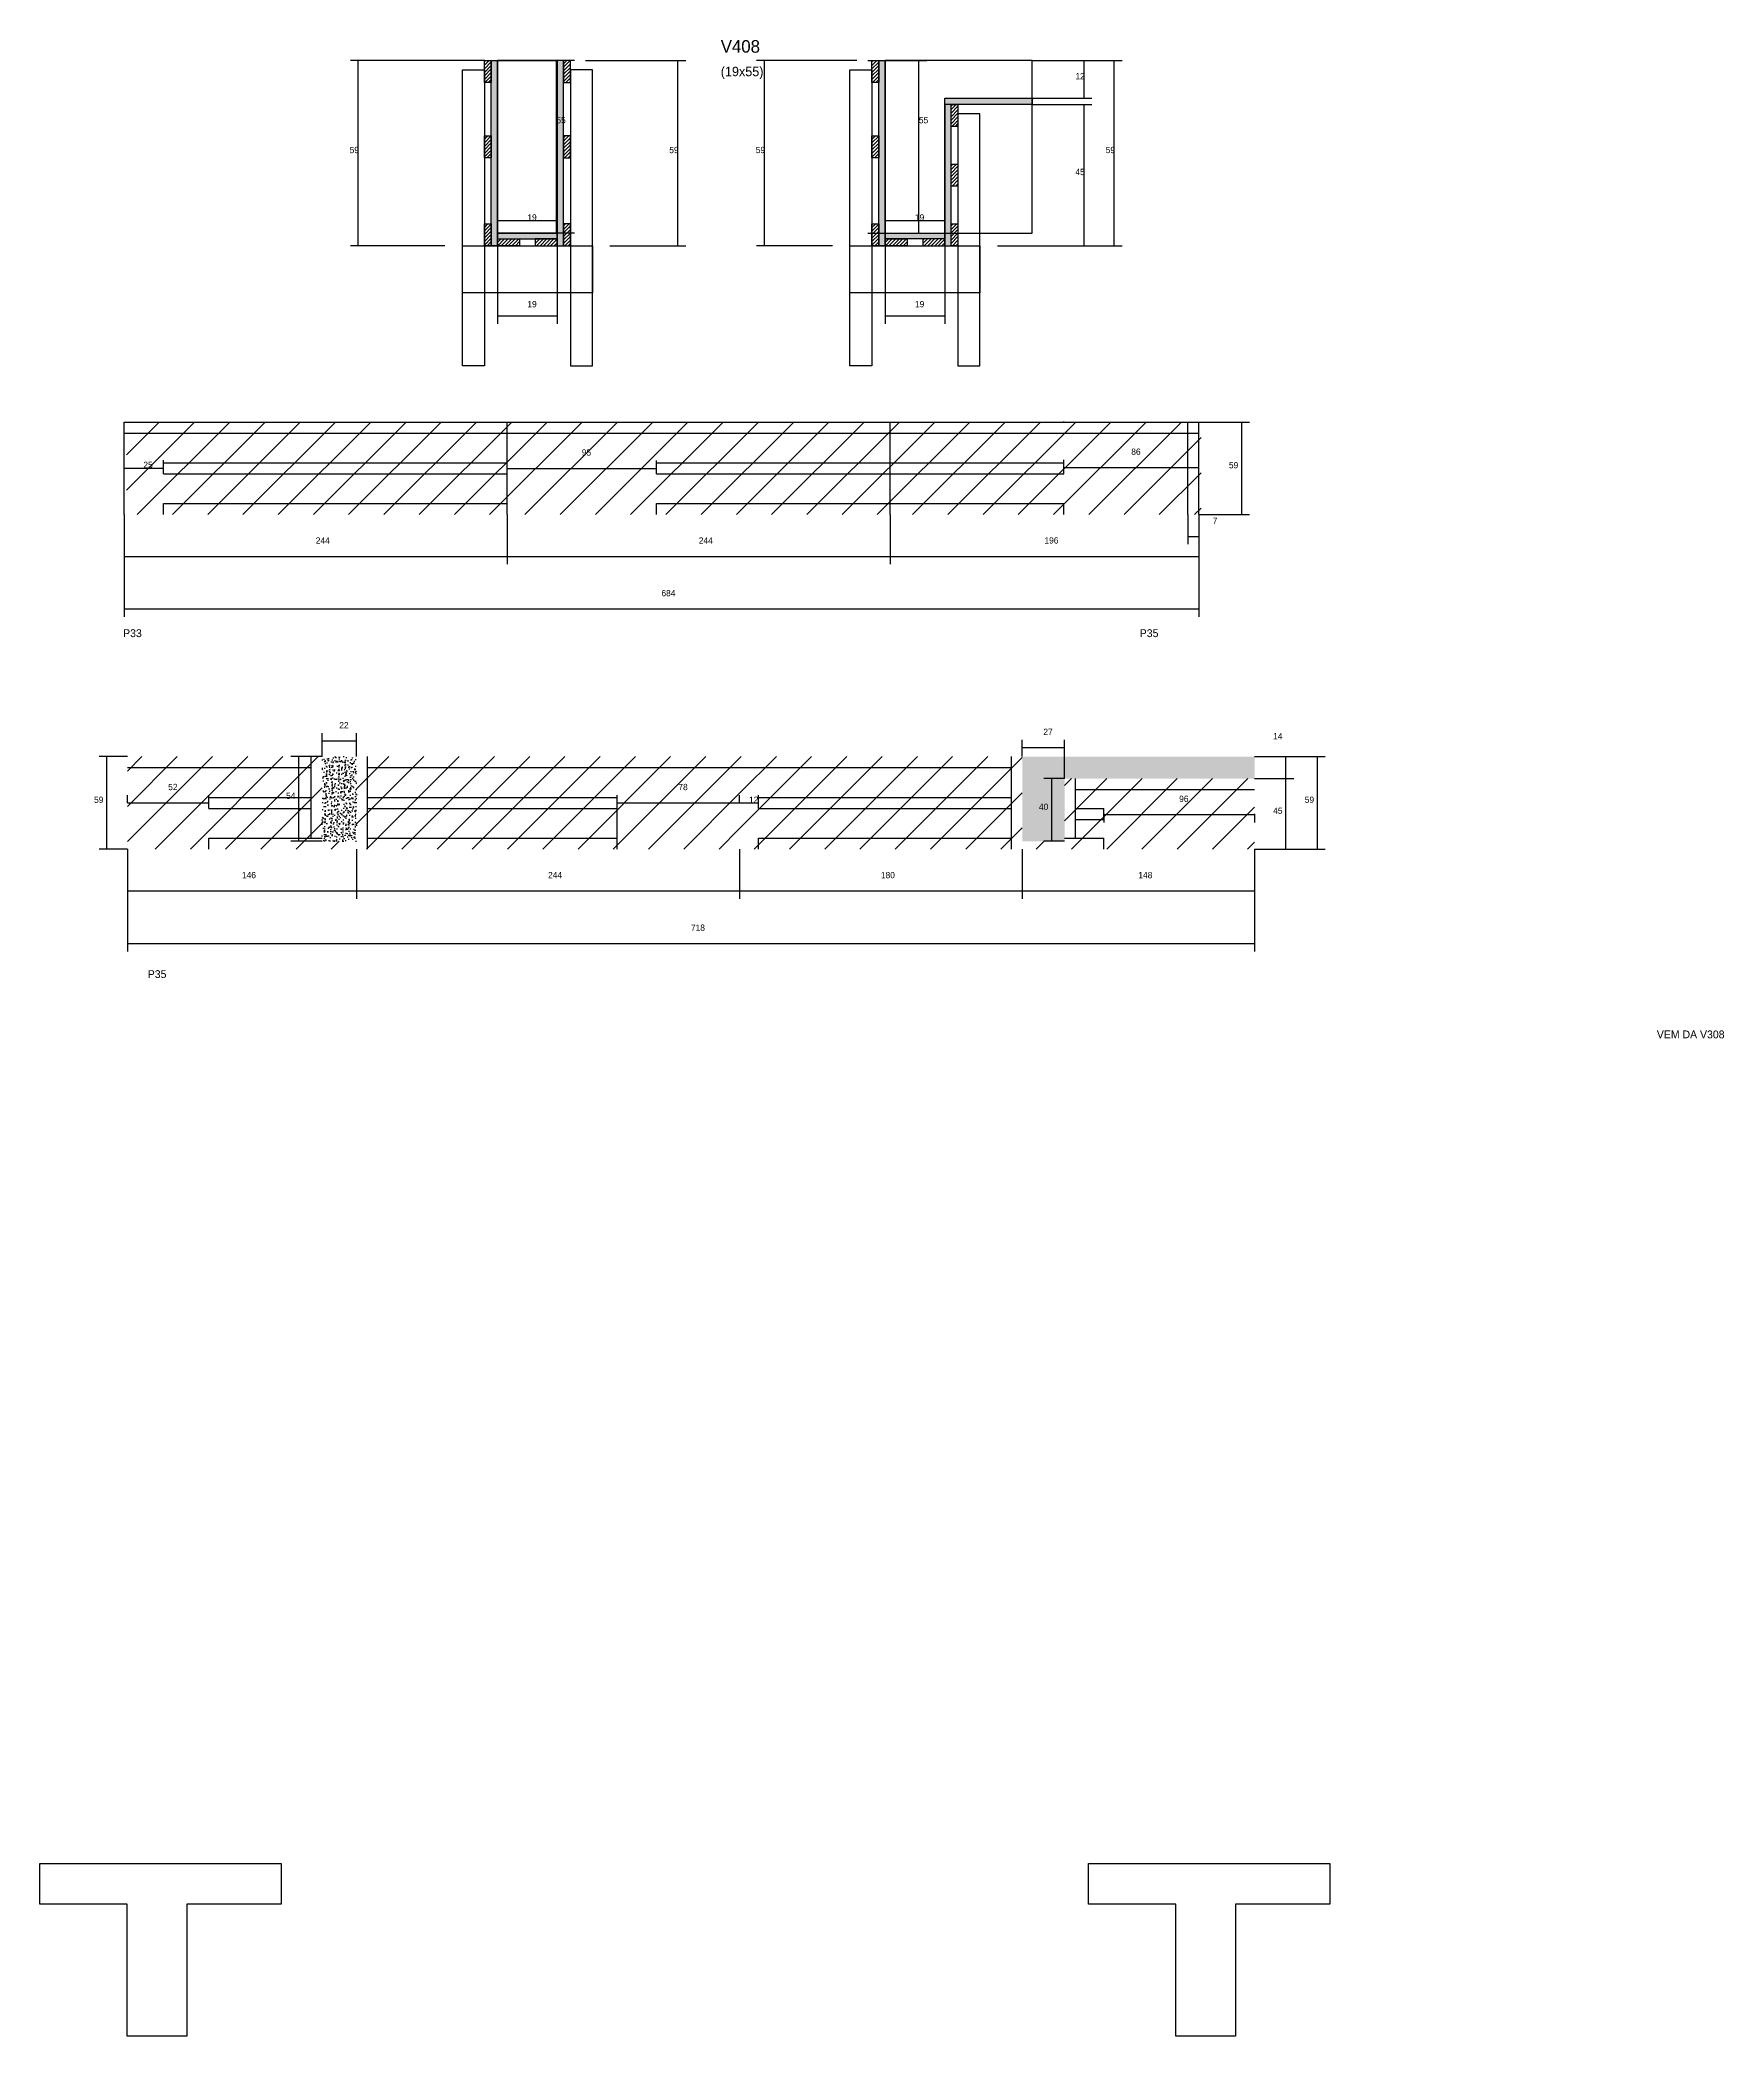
# Model space of a CAD drawing. Header units: metres. Extents: x 7135 to 9192, y 3328 to 4600.
# Drawn here: x 8119 to 9192, y 3328 to 4600 of the extents above; entities that cross this region are included whole.
import ezdxf

# ---------------------------------------------------------------- set-up
doc = ezdxf.new("R2010")
doc.units = ezdxf.units.M
for name, color, linetype in [('CONCRETO', 251, 'Continuous'), ('COTA', 241, 'Continuous'), ('Cota Seção (2x)', 4, 'Continuous'), ('Hachura', 253, 'Continuous'), ('Madeira', 126, 'Continuous'), ('NOMENCLATURA', 7, 'Continuous'), ('Painéis', 200, 'Continuous'), ('REAPROVEITAMENTO', 251, 'Continuous'), ('SARR_2.2x7', 40, 'Continuous'), ('SARR_3.5x7', 81, 'Continuous'), ('Texto Seção', 7, 'Continuous')]:
    doc.layers.add(name, color=color, linetype=linetype)

msp = doc.modelspace()

# ---------------------------------------------------------------- hatches: boundary and pattern name
at = {"layer": 'COTA'}
h = msp.add_hatch(dxfattribs=at)
h.set_pattern_fill('AR-CONC', scale=0.03)
h.paths.add_polyline_path([(8320.8, 4089), (8320.8, 4143), (8320.8, 4143), (8298.8, 4143), (8298.8, 4143), (8298.8, 4089), (8298.8, 4089), (8320.8, 4089)])
h = msp.add_hatch(dxfattribs=at)
h.set_pattern_fill('AR-CONC', scale=0.03)
h.paths.add_polyline_path([(8771.8, 4089), (8771.8, 4129), (8771.8, 4129), (8892.8, 4129), (8892.8, 4129), (8892.8, 4143), (8892.8, 4143), (8744.8, 4143), (8744.8, 4143), (8744.8, 4089), (8744.8, 4089), (8771.8, 4089)])
at = {"layer": 'Hachura'}
h = msp.add_hatch(dxfattribs=at)
h.set_pattern_fill('ANSI31', scale=0.5)
h.paths.add_polyline_path([(8406.6, 4572.4), (8402.2, 4572.4), (8402.2, 4572.4), (8402.2, 4586.4), (8402.2, 4586.4), (8406.6, 4586.4), (8406.6, 4586.4), (8406.6, 4572.4)])
h = msp.add_hatch(color=8, dxfattribs=at)
h.dxf.hatch_style = 1
h.paths.add_polyline_path([(8406.6, 4586.4), (8410.6, 4586.4), (8410.6, 4586.4), (8410.6, 4468.4), (8410.6, 4468.4), (8406.6, 4468.4), (8406.6, 4468.4), (8406.6, 4586.4)])
h = msp.add_hatch(color=8, dxfattribs=at)
h.dxf.hatch_style = 1
h.paths.add_polyline_path([(8452.6, 4586.4), (8448.6, 4586.4), (8448.6, 4586.4), (8448.6, 4468.4), (8448.6, 4468.4), (8452.6, 4468.4), (8452.6, 4468.4), (8452.6, 4586.4)])
h = msp.add_hatch(dxfattribs=at)
h.set_pattern_fill('ANSI31', scale=0.5)
h.paths.add_polyline_path([(8452.6, 4572.4), (8457, 4572.4), (8457, 4572.4), (8457, 4586.4), (8457, 4586.4), (8452.6, 4586.4), (8452.6, 4586.4), (8452.6, 4572.4)])
h = msp.add_hatch(dxfattribs=at)
h.set_pattern_fill('ANSI31', scale=0.5)
h.paths.add_polyline_path([(8653.5, 4572.4), (8649.1, 4572.4), (8649.1, 4572.4), (8649.1, 4586.4), (8649.1, 4586.4), (8653.5, 4586.4), (8653.5, 4586.4), (8653.5, 4572.4)])
h = msp.add_hatch(color=8, dxfattribs=at)
h.dxf.hatch_style = 1
h.paths.add_polyline_path([(8653.5, 4586.4), (8657.5, 4586.4), (8657.5, 4586.4), (8657.5, 4468.4), (8657.5, 4468.4), (8653.5, 4468.4), (8653.5, 4468.4), (8653.5, 4586.4)])
h = msp.add_hatch(color=8, dxfattribs=at)
h.dxf.hatch_style = 1
h.paths.add_polyline_path([(8695.5, 4558.4), (8695.5, 4562.4), (8695.5, 4562.4), (8751.1, 4562.4), (8751.1, 4562.4), (8751.1, 4558.4), (8751.1, 4558.4), (8695.5, 4558.4)])
h = msp.add_hatch(color=8, dxfattribs=at)
h.dxf.hatch_style = 1
h.paths.add_polyline_path([(8699.5, 4558.4), (8695.5, 4558.4), (8695.5, 4558.4), (8695.5, 4468.4), (8695.5, 4468.4), (8699.5, 4468.4), (8699.5, 4468.4), (8699.5, 4558.4)])
h = msp.add_hatch(dxfattribs=at)
h.set_pattern_fill('ANSI31', scale=0.5)
h.paths.add_polyline_path([(8703.9, 4544.4), (8699.5, 4544.4), (8699.5, 4544.4), (8699.5, 4558.4), (8699.5, 4558.4), (8703.9, 4558.4), (8703.9, 4558.4), (8703.9, 4544.4)])
h = msp.add_hatch(dxfattribs=at)
h.set_pattern_fill('ANSI31', scale=0.5)
h.paths.add_polyline_path([(8406.6, 4524.4), (8402.2, 4524.4), (8402.2, 4524.4), (8402.2, 4538.4), (8402.2, 4538.4), (8406.6, 4538.4), (8406.6, 4538.4), (8406.6, 4524.4)])
h = msp.add_hatch(dxfattribs=at)
h.set_pattern_fill('ANSI31', scale=0.5)
h.paths.add_polyline_path([(8452.6, 4524.4), (8457, 4524.4), (8457, 4524.4), (8457, 4538.4), (8457, 4538.4), (8452.6, 4538.4), (8452.6, 4538.4), (8452.6, 4524.4)])
h = msp.add_hatch(dxfattribs=at)
h.set_pattern_fill('ANSI31', scale=0.5)
h.paths.add_polyline_path([(8653.5, 4524.4), (8649.1, 4524.4), (8649.1, 4524.4), (8649.1, 4538.4), (8649.1, 4538.4), (8653.5, 4538.4), (8653.5, 4538.4), (8653.5, 4524.4)])
h = msp.add_hatch(dxfattribs=at)
h.set_pattern_fill('ANSI31', scale=0.5)
h.paths.add_polyline_path([(8703.9, 4506.4), (8699.5, 4506.4), (8699.5, 4506.4), (8699.5, 4520.4), (8699.5, 4520.4), (8703.9, 4520.4), (8703.9, 4520.4), (8703.9, 4506.4)])
h = msp.add_hatch(dxfattribs=at)
h.set_pattern_fill('ANSI31', scale=0.5)
h.paths.add_polyline_path([(8406.6, 4468.4), (8402.2, 4468.4), (8402.2, 4468.4), (8402.2, 4482.4), (8402.2, 4482.4), (8406.6, 4482.4), (8406.6, 4482.4), (8406.6, 4468.4)])
h = msp.add_hatch(color=8, dxfattribs=at)
h.dxf.hatch_style = 1
h.paths.add_polyline_path([(8448.6, 4472.8), (8448.6, 4476.4), (8448.6, 4476.4), (8410.6, 4476.4), (8410.6, 4476.4), (8410.6, 4472.8), (8410.6, 4472.8), (8448.6, 4472.8)])
h = msp.add_hatch(dxfattribs=at)
h.set_pattern_fill('ANSI31', scale=0.5)
h.paths.add_polyline_path([(8452.6, 4468.4), (8457, 4468.4), (8457, 4468.4), (8457, 4482.4), (8457, 4482.4), (8452.6, 4482.4), (8452.6, 4482.4), (8452.6, 4468.4)])
h = msp.add_hatch(dxfattribs=at)
h.set_pattern_fill('ANSI31', scale=0.5)
h.paths.add_polyline_path([(8653.5, 4468.4), (8649.1, 4468.4), (8649.1, 4468.4), (8649.1, 4482.4), (8649.1, 4482.4), (8653.5, 4482.4), (8653.5, 4482.4), (8653.5, 4468.4)])
h = msp.add_hatch(color=8, dxfattribs=at)
h.dxf.hatch_style = 1
h.paths.add_polyline_path([(8657.5, 4472.8), (8657.5, 4476.4), (8657.5, 4476.4), (8695.5, 4476.4), (8695.5, 4476.4), (8695.5, 4472.8), (8695.5, 4472.8), (8657.5, 4472.8)])
h = msp.add_hatch(dxfattribs=at)
h.set_pattern_fill('ANSI31', scale=0.5)
h.paths.add_polyline_path([(8703.9, 4468.4), (8699.5, 4468.4), (8699.5, 4468.4), (8699.5, 4482.4), (8699.5, 4482.4), (8703.9, 4482.4), (8703.9, 4482.4), (8703.9, 4468.4)])
h = msp.add_hatch(dxfattribs=at)
h.set_pattern_fill('ANSI31', scale=0.5)
h.paths.add_polyline_path([(8410.6, 4468.4), (8410.6, 4472.8), (8410.6, 4472.8), (8424.6, 4472.8), (8424.6, 4472.8), (8424.6, 4468.4), (8424.6, 4468.4), (8410.6, 4468.4)])
h = msp.add_hatch(dxfattribs=at)
h.set_pattern_fill('ANSI31', scale=0.5)
h.paths.add_polyline_path([(8448.6, 4468.4), (8448.6, 4472.8), (8448.6, 4472.8), (8434.6, 4472.8), (8434.6, 4472.8), (8434.6, 4468.4), (8434.6, 4468.4), (8448.6, 4468.4)])
h = msp.add_hatch(dxfattribs=at)
h.set_pattern_fill('ANSI31', scale=0.5)
h.paths.add_polyline_path([(8657.5, 4468.4), (8657.5, 4472.8), (8657.5, 4472.8), (8671.5, 4472.8), (8671.5, 4472.8), (8671.5, 4468.4), (8671.5, 4468.4), (8657.5, 4468.4)])
h = msp.add_hatch(dxfattribs=at)
h.set_pattern_fill('ANSI31', scale=0.5)
h.paths.add_polyline_path([(8695.5, 4468.4), (8695.5, 4472.8), (8695.5, 4472.8), (8681.5, 4472.8), (8681.5, 4472.8), (8681.5, 4468.4), (8681.5, 4468.4), (8695.5, 4468.4)])
at = {"layer": 'REAPROVEITAMENTO'}
h = msp.add_hatch(dxfattribs=at)
h.set_pattern_fill('ANSI31', scale=5)
h.paths.add_polyline_path([(8858.8, 4297.1), (8858.8, 4356.1), (8858.8, 4356.1), (8174.3, 4356.1), (8174.3, 4356.1), (8174.3, 4297.1), (8174.3, 4297.1), (8858.8, 4297.1)])
h = msp.add_hatch(dxfattribs=at)
h.set_pattern_fill('ANSI31', scale=5)
h.paths.add_polyline_path([(8298.8, 4089), (8298.8, 4143), (8298.8, 4143), (8174.8, 4143), (8174.8, 4143), (8174.8, 4084), (8174.8, 4084), (8320.8, 4084), (8320.8, 4084), (8320.8, 4089), (8320.8, 4089), (8298.8, 4089)])
h = msp.add_hatch(dxfattribs=at)
h.set_pattern_fill('ANSI31', scale=5)
h.paths.add_polyline_path([(8564.8, 4084), (8564.8, 4143), (8564.8, 4143), (8320.8, 4143), (8320.8, 4143), (8320.8, 4084), (8320.8, 4084), (8564.8, 4084)])
h = msp.add_hatch(dxfattribs=at)
h.set_pattern_fill('ANSI31', scale=5)
h.paths.add_polyline_path([(8744.8, 4084), (8744.8, 4143), (8744.8, 4143), (8564.8, 4143), (8564.8, 4143), (8564.8, 4084), (8564.8, 4084), (8744.8, 4084)])
h = msp.add_hatch(dxfattribs=at)
h.set_pattern_fill('ANSI31', scale=5)
h.paths.add_polyline_path([(8892.8, 4084), (8892.8, 4129), (8892.8, 4129), (8771.8, 4129), (8771.8, 4129), (8771.8, 4089), (8771.8, 4089), (8744.8, 4089), (8744.8, 4089), (8744.8, 4084), (8744.8, 4084), (8892.8, 4084)])

# ---------------------------------------------------------------- linework, layer by layer
at = {"layer": 'CONCRETO'}
for points in [[(8410.6, 4586.4), (8410.6, 4586.4), (8448.6, 4586.4), (8448.6, 4558.4), (8448.6, 4558.4), (8448.6, 4476.4), (8410.6, 4476.4), (8410.6, 4586.4)], [(8410.6, 4476.4), (8448.6, 4476.4), (8448.6, 4586.4), (8410.6, 4586.4)], [(8751.1, 4562.4), (8751.1, 4586.4), (8657.5, 4586.4), (8657.5, 4558.4), (8657.5, 4558.4), (8657.5, 4476.4), (8695.5, 4476.4), (8695.5, 4562.4)], [(8657.5, 4476.4), (8751.1, 4476.4), (8751.1, 4586.4), (8657.5, 4586.4)], [(8119.1, 3411.9), (8119.1, 3437.9), (8272.7, 3437.9), (8272.7, 3411.9), (8212.7, 3411.9), (8212.7, 3327.9), (8174.7, 3327.9), (8174.7, 3411.9)], [(8787.1, 3411.9), (8787.1, 3437.9), (8940.7, 3437.9), (8940.7, 3411.9), (8880.7, 3411.9), (8880.7, 3327.9), (8842.7, 3327.9), (8842.7, 3411.9)]]:
    msp.add_lwpolyline(points, close=True, dxfattribs=at)
at = {"layer": 'COTA'}
for p, q in [((8402.2, 4586.4), (8316.9, 4586.4)), ((8321.9, 4468.4), (8321.9, 4586.4)), ((8466.6, 4586.4), (8530.5, 4586.4)), ((8525.5, 4468.4), (8525.5, 4586.4)), ((8639.5, 4586.4), (8575.6, 4586.4)), ((8580.6, 4468.4), (8580.6, 4586.4)), ((8751.1, 4586.4), (8808.5, 4586.4)), ((8751.1, 4586.4), (8789.2, 4586.4)), ((8784.2, 4562.4), (8784.2, 4586.4)), ((8803.5, 4468.4), (8803.5, 4586.4)), ((8751.1, 4562.4), (8789.2, 4562.4)), ((8751.1, 4558.4), (8789.2, 4558.4)), ((8784.2, 4468.4), (8784.2, 4558.4)), ((8377, 4468.4), (8316.9, 4468.4)), ((8410.6, 4468.4), (8410.6, 4418.7)), ((8448.6, 4468.4), (8448.6, 4418.7)), ((8482.2, 4468.4), (8530.5, 4468.4)), ((8623.9, 4468.4), (8575.6, 4468.4)), ((8657.5, 4468.4), (8657.5, 4418.7)), ((8695.5, 4468.4), (8695.5, 4418.7)), ((8729.1, 4468.4), (8808.5, 4468.4)), ((8729.1, 4468.4), (8789.2, 4468.4)), ((8410.6, 4423.7), (8448.6, 4423.7)), ((8657.5, 4423.7), (8695.5, 4423.7)), ((8857.3, 4356.1), (8889.7, 4356.1)), ((8884.7, 4297.1), (8884.7, 4356.1)), ((8172.8, 4326.6), (8172.8, 4331.8)), ((8172.8, 4326.8), (8197.8, 4326.8)), ((8197.8, 4326.6), (8197.8, 4331.8)), ((8416.8, 4326.6), (8416.8, 4331.6)), ((8416.8, 4326.6), (8511.8, 4326.6)), ((8511.8, 4326.6), (8511.8, 4331.6)), ((8771.3, 4326.6), (8771.3, 4332.1)), ((8771.3, 4327.1), (8857.3, 4327.1)), ((8857.3, 4326.6), (8857.3, 4332.1)), ((8172.8, 4297.1), (8172.8, 4232)), ((8172.8, 4297.1), (8172.8, 4265.5)), ((8416.8, 4297.1), (8416.8, 4265.5)), ((8416.8, 4297.1), (8416.8, 4265.5)), ((8660.8, 4297.1), (8660.8, 4265.5)), ((8660.8, 4297.1), (8660.8, 4265.5)), ((8850.3, 4297.1), (8850.3, 4278.2)), ((8857.3, 4297.1), (8857.3, 4265.5)), ((8857.3, 4297.1), (8857.3, 4232)), ((8857.3, 4297.1), (8889.7, 4297.1)), ((8857.3, 4297.1), (8857.3, 4278.2)), ((8850.3, 4283.2), (8857.3, 4283.2)), ((8172.8, 4270.5), (8416.8, 4270.5)), ((8416.8, 4270.5), (8660.8, 4270.5)), ((8660.8, 4270.5), (8857.3, 4270.5)), ((8172.8, 4237), (8857.3, 4237)), ((8298.8, 4143), (8298.8, 4158)), ((8298.8, 4153), (8320.8, 4153)), ((8320.8, 4143), (8320.8, 4158)), ((8744.8, 4143), (8744.8, 4153.7)), ((8744.8, 4148.7), (8771.8, 4148.7)), ((8771.8, 4129), (8771.8, 4153.7)), ((8174.8, 4143), (8156.8, 4143)), ((8161.8, 4084), (8161.8, 4143)), ((8298.8, 4143), (8279, 4143)), ((8284, 4089), (8284, 4143)), ((8892.8, 4143), (8917.8, 4143)), ((8892.8, 4143), (8937.9, 4143)), ((8912.8, 4129), (8912.8, 4143)), ((8932.9, 4084), (8932.9, 4143)), ((8771.8, 4129), (8758.6, 4129)), ((8763.6, 4089), (8763.6, 4129)), ((8892.8, 4129), (8917.8, 4129)), ((8892.8, 4129), (8917.8, 4129)), ((8912.8, 4084), (8912.8, 4129)), ((8174.8, 4113.5), (8174.8, 4118.5)), ((8174.8, 4113.5), (8226.8, 4113.5)), ((8226.8, 4113.5), (8226.8, 4118.5)), ((8486.8, 4113.5), (8486.8, 4118.5)), ((8486.8, 4113.5), (8564.8, 4113.5)), ((8564.8, 4113.5), (8564.8, 4118.5)), ((8564.8, 4113.5), (8564.8, 4118.5)), ((8564.8, 4113.5), (8576.8, 4113.5)), ((8576.8, 4113.5), (8576.8, 4118.5)), ((8796.8, 4106.5), (8796.8, 4101)), ((8796.8, 4106), (8892.8, 4106)), ((8892.8, 4106.5), (8892.8, 4101)), ((8174.8, 4084), (8156.8, 4084)), ((8174.8, 4084), (8174.8, 4052.4)), ((8174.8, 4084), (8174.8, 4018.9)), ((8298.8, 4089), (8279, 4089)), ((8320.8, 4084), (8320.8, 4052.4)), ((8320.8, 4084), (8320.8, 4052.4)), ((8564.8, 4084), (8564.8, 4052.4)), ((8564.8, 4084), (8564.8, 4052.4)), ((8744.8, 4084), (8744.8, 4052.4)), ((8744.8, 4084), (8744.8, 4052.4)), ((8771.8, 4089), (8758.6, 4089)), ((8892.8, 4084), (8892.8, 4052.4)), ((8892.8, 4084), (8917.8, 4084)), ((8892.8, 4084), (8937.9, 4084)), ((8892.8, 4084), (8892.8, 4018.9)), ((8174.8, 4057.4), (8320.8, 4057.4)), ((8320.8, 4057.4), (8564.8, 4057.4)), ((8564.8, 4057.4), (8744.8, 4057.4)), ((8744.8, 4057.4), (8892.8, 4057.4)), ((8174.8, 4023.9), (8892.8, 4023.9))]:
    msp.add_line(p, q, dxfattribs=at)
at = {"layer": 'Cota Seção (2x)'}
for p, q in [((8459.6, 4586.4), (8443.1, 4586.4)), ((8448.1, 4476.4), (8448.1, 4586.4)), ((8646.5, 4586.4), (8684, 4586.4)), ((8679, 4476.4), (8679, 4586.4)), ((8410.6, 4468.4), (8410.6, 4489.4)), ((8448.6, 4468.4), (8448.6, 4489.4)), ((8657.5, 4468.4), (8657.5, 4489.4)), ((8695.5, 4468.4), (8695.5, 4489.4)), ((8410.6, 4484.4), (8448.6, 4484.4)), ((8459.6, 4476.4), (8443.1, 4476.4)), ((8646.5, 4476.4), (8684, 4476.4)), ((8657.5, 4484.4), (8695.5, 4484.4))]:
    msp.add_line(p, q, dxfattribs=at)
at = {"layer": 'Madeira'}
for points in [[(8406.6, 4572.4), (8402.2, 4572.4), (8402.2, 4586.4), (8406.6, 4586.4)], [(8452.6, 4572.4), (8457, 4572.4), (8457, 4586.4), (8452.6, 4586.4)], [(8653.5, 4572.4), (8649.1, 4572.4), (8649.1, 4586.4), (8653.5, 4586.4)], [(8703.9, 4544.4), (8699.5, 4544.4), (8699.5, 4558.4), (8703.9, 4558.4)], [(8406.6, 4524.4), (8402.2, 4524.4), (8402.2, 4538.4), (8406.6, 4538.4)], [(8452.6, 4524.4), (8457, 4524.4), (8457, 4538.4), (8452.6, 4538.4)], [(8653.5, 4524.4), (8649.1, 4524.4), (8649.1, 4538.4), (8653.5, 4538.4)], [(8703.9, 4506.4), (8699.5, 4506.4), (8699.5, 4520.4), (8703.9, 4520.4)], [(8406.6, 4468.4), (8402.2, 4468.4), (8402.2, 4482.4), (8406.6, 4482.4)], [(8452.6, 4468.4), (8457, 4468.4), (8457, 4482.4), (8452.6, 4482.4)], [(8653.5, 4468.4), (8649.1, 4468.4), (8649.1, 4482.4), (8653.5, 4482.4)], [(8703.9, 4468.4), (8699.5, 4468.4), (8699.5, 4482.4), (8703.9, 4482.4)], [(8410.6, 4468.4), (8410.6, 4472.8), (8424.6, 4472.8), (8424.6, 4468.4)], [(8448.6, 4468.4), (8448.6, 4472.8), (8434.6, 4472.8), (8434.6, 4468.4)], [(8657.5, 4468.4), (8657.5, 4472.8), (8671.5, 4472.8), (8671.5, 4468.4)], [(8695.5, 4468.4), (8695.5, 4472.8), (8681.5, 4472.8), (8681.5, 4468.4)]]:
    msp.add_lwpolyline(points, close=True, dxfattribs=at)
at = {"layer": 'Painéis'}
for p, q in [((8410.6, 4468.4), (8410.6, 4586.4)), ((8448.6, 4468.4), (8448.6, 4586.4)), ((8657.5, 4468.4), (8657.5, 4586.4)), ((8695.5, 4562.4), (8751.1, 4562.4)), ((8695.5, 4558.4), (8695.5, 4562.4)), ((8695.5, 4468.4), (8695.5, 4558.4)), ((8751.1, 4558.4), (8751.1, 4562.4)), ((8410.6, 4476.4), (8448.6, 4476.4)), ((8410.6, 4472.8), (8410.6, 4476.4)), ((8448.6, 4472.8), (8448.6, 4476.4)), ((8657.5, 4476.4), (8695.5, 4476.4)), ((8657.5, 4472.8), (8657.5, 4476.4)), ((8695.5, 4472.8), (8695.5, 4476.4)), ((8172.8, 4356.1), (8857.3, 4356.1)), ((8172.8, 4297.1), (8172.8, 4356.1)), ((8416.8, 4297.1), (8416.8, 4356.1)), ((8660.8, 4297.1), (8660.8, 4356.1)), ((8857.3, 4297.1), (8857.3, 4356.1))]:
    msp.add_line(p, q, dxfattribs=at)
for points in [[(8406.6, 4586.4), (8410.6, 4586.4), (8410.6, 4468.4), (8406.6, 4468.4)], [(8452.6, 4586.4), (8448.6, 4586.4), (8448.6, 4468.4), (8452.6, 4468.4)], [(8653.5, 4586.4), (8657.5, 4586.4), (8657.5, 4468.4), (8653.5, 4468.4)], [(8695.5, 4558.4), (8695.5, 4562.4), (8751.1, 4562.4), (8751.1, 4558.4)], [(8699.5, 4558.4), (8695.5, 4558.4), (8695.5, 4468.4), (8699.5, 4468.4)], [(8448.6, 4472.8), (8448.6, 4476.4), (8410.6, 4476.4), (8410.6, 4472.8)], [(8657.5, 4472.8), (8657.5, 4476.4), (8695.5, 4476.4), (8695.5, 4472.8)]]:
    msp.add_lwpolyline(points, close=True, dxfattribs=at)
at = {"layer": 'SARR_2.2x7'}
for p, q in [((8172.8, 4349.1), (8416.8, 4349.1)), ((8416.8, 4349.1), (8660.8, 4349.1)), ((8660.8, 4349.1), (8857.3, 4349.1)), ((8771.3, 4356.1), (8771.3, 4356.4)), ((8850.3, 4297.1), (8850.3, 4356.1)), ((8197.8, 4330.1), (8416.8, 4330.1)), ((8197.8, 4323.1), (8197.8, 4330.1)), ((8511.8, 4330.1), (8660.8, 4330.1)), ((8511.8, 4323.1), (8511.8, 4330.1)), ((8660.8, 4330.1), (8771.3, 4330.1)), ((8771.3, 4323.1), (8771.3, 4330.1)), ((8197.8, 4323.1), (8416.8, 4323.1)), ((8511.8, 4323.1), (8660.8, 4323.1)), ((8660.8, 4323.1), (8771.3, 4323.1)), ((8197.8, 4304.1), (8416.8, 4304.1)), ((8197.8, 4297.1), (8197.8, 4304.1)), ((8511.8, 4304.1), (8660.8, 4304.1)), ((8511.8, 4297.1), (8511.8, 4304.1)), ((8660.8, 4304.1), (8771.3, 4304.1)), ((8771.3, 4297.1), (8771.3, 4304.1)), ((8174.8, 4136), (8291.9, 4136)), ((8291.9, 4091), (8291.9, 4143)), ((8327.8, 4084), (8327.8, 4143)), ((8327.8, 4136), (8564.8, 4136)), ((8564.8, 4136), (8737.9, 4136)), ((8737.9, 4084), (8737.9, 4143)), ((8778.8, 4091), (8778.8, 4129)), ((8778.8, 4122), (8892.8, 4122)), ((8226.8, 4110), (8226.8, 4117)), ((8226.8, 4117), (8291.9, 4117)), ((8226.8, 4110), (8291.9, 4110)), ((8327.8, 4117), (8486.8, 4117)), ((8327.8, 4110), (8486.8, 4110)), ((8486.8, 4084), (8486.8, 4117)), ((8576.8, 4117), (8737.9, 4117)), ((8576.8, 4110), (8576.8, 4117)), ((8576.8, 4110), (8737.9, 4110)), ((8778.8, 4110), (8796.8, 4110)), ((8796.8, 4103), (8796.8, 4110)), ((8778.8, 4103), (8796.8, 4103)), ((8226.8, 4084), (8226.8, 4091)), ((8226.8, 4091), (8298.8, 4091)), ((8327.8, 4091), (8486.8, 4091)), ((8576.8, 4091), (8737.9, 4091)), ((8576.8, 4084), (8576.8, 4091)), ((8771.8, 4091), (8796.8, 4091)), ((8796.8, 4084), (8796.8, 4091))]:
    msp.add_line(p, q, dxfattribs=at)
at = {"layer": 'SARR_3.5x7'}
for points in [[(8388.2, 4580.4), (8402.2, 4580.4), (8402.2, 4392), (8388.2, 4392)], [(8471, 4580.4), (8457, 4580.4), (8457, 4392), (8471, 4392)], [(8635.1, 4580.4), (8649.1, 4580.4), (8649.1, 4392), (8635.1, 4392)], [(8717.9, 4552.4), (8703.9, 4552.4), (8703.9, 4392), (8717.9, 4392)], [(8388.2, 4468.4), (8471, 4468.4), (8471, 4438.4), (8388.2, 4438.4)], [(8635.1, 4468.4), (8717.9, 4468.4), (8717.9, 4438.4), (8635.1, 4438.4)]]:
    msp.add_lwpolyline(points, close=True, dxfattribs=at)

# ---------------------------------------------------------------- texts
at = {"layer": 'COTA'}
for s, p in [('12', (8778.7, 4574.4)), ('59', (8316.4, 4527.4)), ('59', (8520, 4527.4)), ('59', (8575.1, 4527.4)), ('59', (8798, 4527.4)), ('45', (8778.7, 4513.4)), ('19', (8429.6, 4429.2)), ('19', (8676.5, 4429.2)), ('95', (8464.3, 4334.7)), ('86', (8814.3, 4335.2)), ('25', (8185, 4326.8)), ('59', (8876.5, 4326.6)), ('7', (8866.2, 4291.2)), ('244', (8294.8, 4278.6)), ('244', (8538.8, 4278.6)), ('196', (8759, 4278.7)), ('684', (8515, 4245.1)), ('22', (8309.8, 4161)), ('27', (8758.3, 4156.8)), ('14', (8904.7, 4154)), ('52', (8200.8, 4121.6)), ('78', (8525.8, 4121.6)), ('59', (8153.6, 4113.5)), ('54', (8275.9, 4116)), ('12', (8570.8, 4113.5)), ('40', (8755.5, 4109)), ('96', (8844.8, 4114.1)), ('45', (8904.7, 4106.5)), ('59', (8924.8, 4113.5)), ('146', (8247.8, 4065.5)), ('244', (8442.8, 4065.5)), ('180', (8654.8, 4065.5)), ('148', (8818.8, 4065.5)), ('718', (8533.8, 4032))]:
    msp.add_text(s, height=4, dxfattribs=at).set_placement(p)
at = {"layer": 'Cota Seção (2x)'}
for s, p in [('55', (8448.1, 4546.4)), ('55', (8679, 4546.4)), ('19', (8429.6, 4484.4)), ('19', (8676.5, 4484.4))]:
    msp.add_text(s, height=4, dxfattribs=at).set_placement(p)
at = {"layer": 'NOMENCLATURA'}
for s, p in [('P33', (8172.1, 4219.1)), ('P35', (8819.7, 4219.1)), ('P35', (8187.8, 4001.9))]:
    msp.add_text(s, height=5, dxfattribs=at).set_placement(p)
at = {"layer": 'Texto Seção'}
for s, height, p in [('V408', 8, (8552.8, 4591.4)), ('(19x55)', 6, (8552.8, 4576.4)), ('VEM DA V308', 5, (9149.1, 3963.5))]:
    msp.add_text(s, height=height, dxfattribs=at).set_placement(p)

doc.saveas('drawing.dxf')
